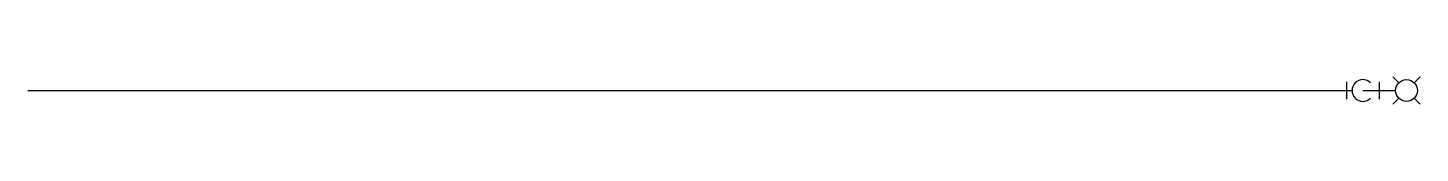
# Model space of a CAD drawing. Units: millimetres at full size, sheet at 1:100. Extents: x -15551 to -2781, y -3615 to -3365.
import ezdxf

# ---------------------------------------------------------------- set-up
doc = ezdxf.new("R2010")
doc.units = ezdxf.units.MM
doc.header["$LTSCALE"] = 100
doc.layers.add('0-0', color=7, linetype='Continuous')

msp = doc.modelspace()

# ---------------------------------------------------------------- linework, layer by layer
at = {"layer": '0-0'}
for p, q in [((-3456.1, -3409.8), (-3456.1, -3569.8)), ((-3156.1, -3409.8), (-3156.1, -3569.8)), ((-3031.1, -3364.8), (-2976.8, -3419.1)), ((-2781.1, -3364.8), (-2835.4, -3419.1)), ((-3031.1, -3614.8), (-2976.8, -3560.5)), ((-2781.1, -3614.8), (-2835.4, -3560.5))]:
    msp.add_line(p, q, dxfattribs=at)
at = {"layer": '0-0', "color": 2}
for p, q in [((-15551, -3489.8), (-3406.1, -3489.8)), ((-3306.1, -3489.8), (-3006.1, -3489.8))]:
    msp.add_line(p, q, dxfattribs=at)
at = {"layer": '0-0'}
msp.add_circle((-2906.1, -3489.8), 100, dxfattribs=at)
msp.add_arc((-3306.1, -3489.8), 100, 45, 315, dxfattribs=at)

doc.saveas('drawing.dxf')
